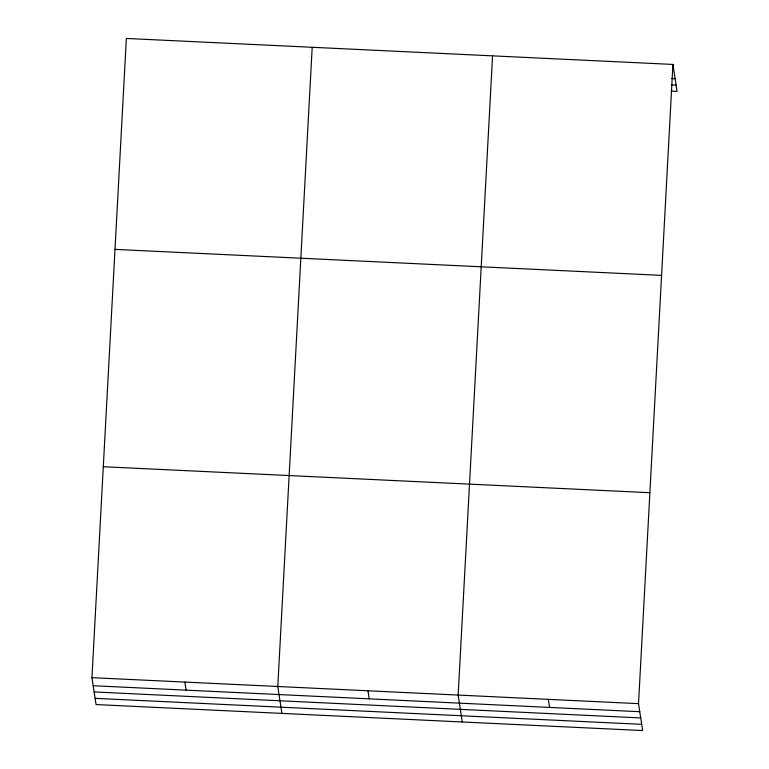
<?xml version="1.0" encoding="UTF-8"?>
<svg xmlns="http://www.w3.org/2000/svg" width="769" height="769" viewBox="0 0 769 769"><rect width="100%" height="100%" fill="white"/><g stroke="black" fill="none" stroke-linecap="round" stroke-linejoin="round"><path stroke-width="1.15" d="M672.933 64.433L638.53 703.645L642.644 730.55L96.067 704.567L91.944 677.662L126.356 38.45L672.933 64.433L677.056 91.338L671.116 91.05M312.195 47.284L277.782 686.496L281.906 713.401M492.564 55.858L458.161 695.07L462.275 721.976M671.558 78.544L675.124 78.717M671.356 84.888L676.105 85.119M115.004 249.387L661.58 275.369M103.306 466.725L649.882 492.708M91.944 677.662L638.53 703.645M93.184 685.727L639.76 711.71M94.135 691.946L640.712 717.929M95.116 698.348L641.692 724.331M548.345 699.357L549.575 707.422M367.967 690.783L369.207 698.848M184.868 682.084L186.098 690.149"/></g></svg>
